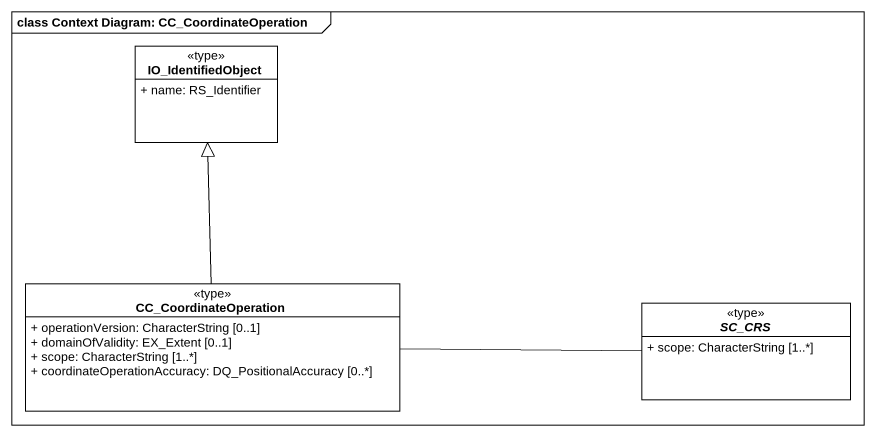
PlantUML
@startuml
mainframe class Context Diagram: CC_CoordinateOperation
hide circle
hide empty members
skinparam classAttributeIconSize 0
class IO_IdentifiedObject <<type>> {
  + name: RS_Identifier
}
class CC_CoordinateOperation <<type>> {
  + operationVersion: CharacterString [0..1]
  + domainOfValidity: EX_Extent [0..1]
  + scope: CharacterString [1..*]
  + coordinateOperationAccuracy: DQ_PositionalAccuracy [0..*]
}
abstract class SC_CRS <<type>> {
  + scope: CharacterString [1..*]
}
CC_CoordinateOperation -up-|> IO_IdentifiedObject
CC_CoordinateOperation -right- SC_CRS
SC_CRS -left- CC_CoordinateOperation
@enduml
